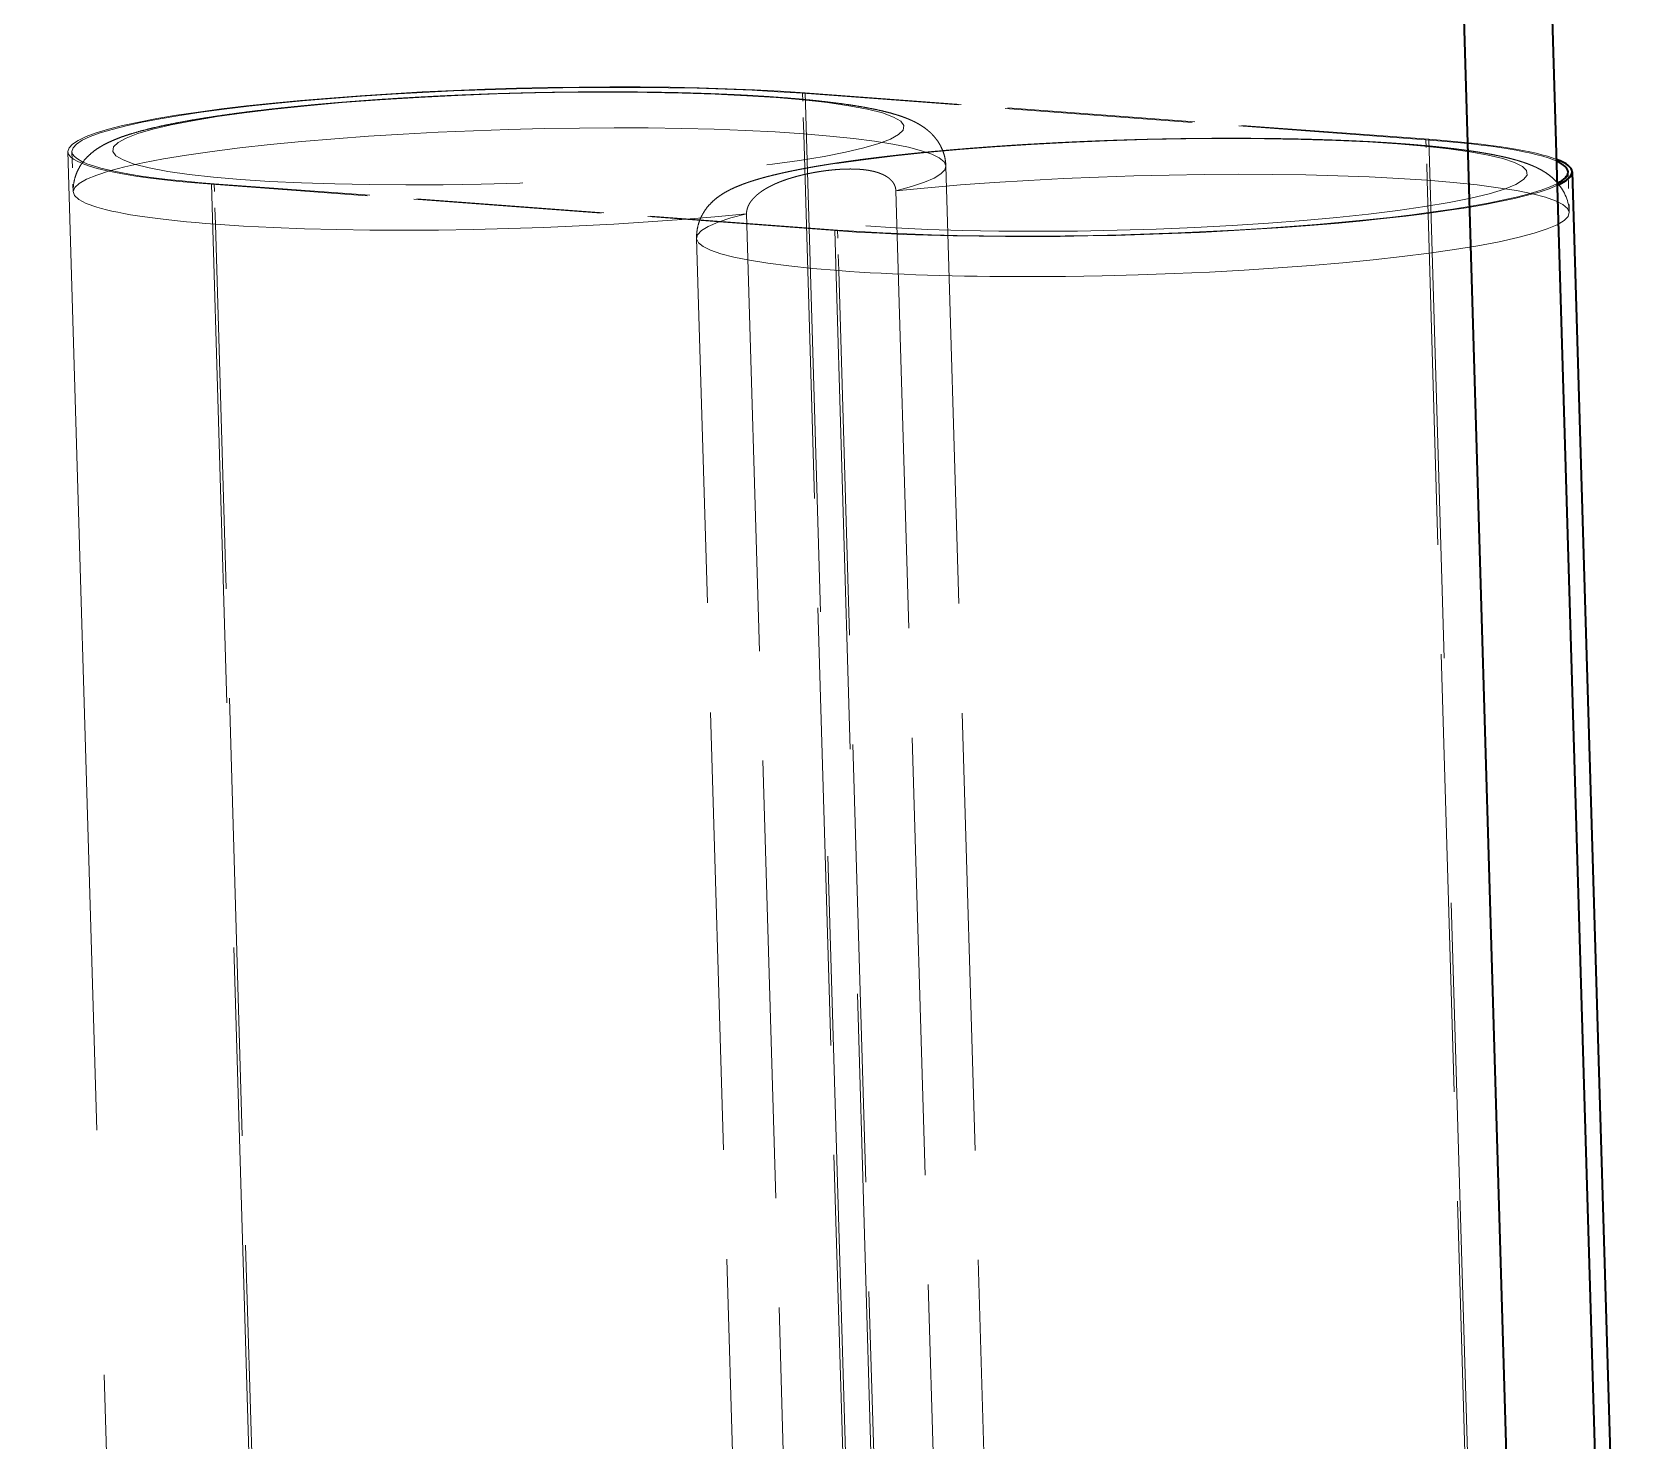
# Model space of a CAD drawing. Extents: x 23 to 417, y 3 to 294.
# Drawn here: x 377.87 to 387.7, y 114.47 to 123.1 of the extents above; entities that cross this region are included whole.
import ezdxf

# ---------------------------------------------------------------- set-up
doc = ezdxf.new("R2010")
doc.units = 0
doc.linetypes.add('DASHED', pattern=[15, 12, -3])
doc.layers.get('0').update_dxf_attribs({"lineweight": 13})

# ---------------------------------------------------------------- blocks, each defined once
blk = doc.blocks.new('BLOCK3535')
at = {"color": 7, "lineweight": 35}
for p, q in [((69.79528294603904, -52.99696835529077), (66.89917676755567, 44.82391701292946)), ((70.873595123726, -52.83130942514593), (67.97748894524264, 44.9895759430743)), ((70.09231708109778, -20.17512061721152), (70.72446208452183, -41.52688747419229))]:
    blk.add_line(p, q, dxfattribs=at)
at = {"color": 7, "linetype": 'DASHED', "lineweight": 13, "ltscale": 0.1915370940083693}
for p, q in [((68.30028849674747, -19.78100213251235), (60.65995870648808, -19.21206091766812)), ((61.0553785529132, -20.89402306942291), (53.41504876265382, -20.32508185457868))]:
    blk.add_line(p, q, dxfattribs=at)
at = {"color": 7, "linetype": 'DASHED', "lineweight": 13, "ltscale": 0.01241925727778751}
for p, q in [((60.67465975307934, -19.70861363527233), (60.65995870648808, -19.21206091766811)), ((68.31498954333873, -20.27755485011656), (68.30028849674747, -19.78100213251235)), ((53.46344706479778, -20.81645773061587), (53.44874601820652, -20.31990501301166))]:
    blk.add_line(p, q, dxfattribs=at)
at = {"color": 7, "linetype": 'DASHED', "lineweight": 13}
for p, q in [((61.32580096546521, -40.55865093308181), (60.69365596204116, -19.20688407610103)), ((68.9661307557246, -41.12759214792604), (68.33398575230055, -19.77582529094527)), ((51.65671743385618, -19.92578652831249), (52.28886243728022, -41.27755338529327)), ((54.04719376607786, -41.67684871155947), (53.41504876265382, -20.32508185457868)), ((61.68752355633686, -42.24578992640375), (61.05537855291282, -20.89402306942298))]:
    blk.add_line(p, q, dxfattribs=at)
at = {"color": 7, "linetype": 'DASHED', "lineweight": 13, "ltscale": 0.1915370940083692}
blk.add_line((68.33398575230055, -19.77582529094527), (60.69365596204117, -19.20688407610103), dxfattribs=at)
at = {"color": 7, "linetype": 'DASHED', "lineweight": 13, "ltscale": 0.4470932620003446}
for p, q in [((61.2038974303646, -37.58451146902366), (60.67465975307935, -19.70861363527232)), ((62.41670891290379, -20.10416756509878), (62.94594659018904, -37.98006539885012)), ((68.84422722062399, -38.15345268386789), (68.31498954333873, -20.27755485011655)), ((59.9745690094379, -20.68752202109941), (60.50380668672315, -38.56341985485075)), ((59.89096503591951, -38.86573169196921), (59.36172735863424, -20.98983385821787)), ((61.63301453234241, -39.26129677921143), (61.10377685505716, -21.3853989454601))]:
    blk.add_line(p, q, dxfattribs=at)
at = {"color": 7, "linetype": 'DASHED', "lineweight": 13, "ltscale": 0.01241999044331303}
blk.add_line((51.70669553504644, -19.92430686569236), (51.72139745575618, -20.42088889688824), dxfattribs=at)
at = {"color": 7, "linetype": 'DASHED', "lineweight": 13, "ltscale": 0.01241898038359635}
blk.add_line((70.04233897990753, -20.17660027983165), (70.05703969783741, -20.67314192654558), dxfattribs=at)
at = {"color": 7, "linetype": 'DASHED', "lineweight": 13, "ltscale": 0.191537094008369}
blk.add_line((61.0890758084659, -20.88884622785589), (53.44874601820653, -20.31990501301166), dxfattribs=at)
at = {"color": 7, "linetype": 'DASHED', "lineweight": 13, "ltscale": 0.4470932620003448}
for p, q in [((61.80386759869862, -20.40649055963301), (62.33310527598387, -38.28238839338436)), ((53.99268474208303, -38.69235556436721), (53.46344706479778, -20.81645773061587))]:
    blk.add_line(p, q, dxfattribs=at)
at = {"color": 7, "lineweight": 35, "ltscale": 0.0001967585978936856}
blk.add_line((69.9159190514921, -20.31378708994064), (69.91076491733094, -20.30783921516044), dxfattribs=at)
at = {"color": 7, "linetype": 'DASHED', "lineweight": 13, "ltscale": 0.01241925727778733}
blk.add_line((61.10377685505716, -21.3853989454601), (61.0890758084659, -20.88884622785589), dxfattribs=at)
at = {"color": 7, "linetype": 'DASHED', "lineweight": 13}
blk.add_arc((69.47914420906817, -20.69313267382177), 0.5783560833900631, 1.981204095133557, 40.97481088619126, dxfattribs=at)
for centre, major_axis, start_param, end_param in [((57.05435180664062, -19.76598358154297), (4.847875595092773, 0.1435272544622421), 3.469098831813193, 9.752284037360527), ((57.05435180664062, -19.76598358154297), (-5.397634983062744, -0.1598035395145417), 3.96909882982618, 6.283185343021199), ((57.05435180664062, -19.76598358154297), (-5.347656726837158, -0.1583238840103149), 3.969098829826181, 6.2831853430212), ((57.06905364990234, -20.26253509521484), (-5.347656726837158, -0.1583238840103149), 3.969098829826194, 6.610691483415978), ((64.6946792602539, -20.33492469787598), (4.847875595092773, 0.1435272544622421), 1.327506176236382, 7.610691381783718), ((57.06905364990234, -20.26253509521484), (-5.347656726837158, -0.1583238840103149), 2.654779322629621, 3.969098829826173), ((64.6946792602539, -20.33492469787598), (-5.347656726837158, -0.1583238840103149), 3.366603343947644, 3.969098829826172), ((64.6946792602539, -20.33492469787598), (-5.397634983062744, -0.1598035395145417), 3.404417623390927, 3.969098829826172), ((57.05435180664062, -19.76598358154297), (-5.397634983062744, -0.1598035395145417), 3.584161321130467e-08, 0.8275061762363815), ((57.05435180664062, -19.76598358154297), (-5.347656726837158, -0.1583238840103149), 3.584161350526985e-08, 0.8275061762363827), ((64.70938110351562, -20.83147621154785), (5.347656726837158, 0.1583238840103149), 0.8275061762363815, 2.141825683432928), ((64.6946792602539, -20.33492469787598), (-5.397634983062744, -0.1598035395145417), 0.8275061762363813, 2.879018462041521), ((64.6946792602539, -20.33492469787598), (-5.347656726837158, -0.1583238840103149), 0.8275061762363788, 2.916463551518436), ((64.70938110351562, -20.83147621154785), (5.347656726837158, 0.1583238840103149), 4.469098829826172, 7.110691483415964), ((57.06905364990234, -20.26253509521484), (-5.347656726837158, -0.1583238840103149), 0.327506176236392, 0.8275061762363894), ((57.06905364990234, -20.26253509521484), (-5.347656726837158, -0.1583238840103149), 0.8275061762363775, 2.141825683432929), ((64.70938110351562, -20.83147621154785), (5.347656726837158, 0.1583238840103149), 2.654779322629622, 3.969098829826172), ((64.70938110351562, -20.83147621154785), (5.347656726837158, 0.1583238840103149), 3.969098829826172, 4.469098829826172)]:
    blk.add_ellipse(centre, major_axis=major_axis, ratio=0.1134773610726188, start_param=start_param, end_param=end_param, dxfattribs=at)
at = {"color": 7, "lineweight": 35}
for major_axis, start_param, end_param in [((-5.397634983062744, -0.1598035395145417), 3.141592689431408, 3.404417623390927), ((-5.347656726837158, -0.1583238840103149), 3.141592689431408, 3.366603343947644), ((-5.347656726837158, -0.1583238840103149), 2.916463551518436, 3.141592689431408), ((-5.397634983062744, -0.1598035395145417), 2.879018462041521, 3.141592689431408)]:
    blk.add_ellipse((64.6946792602539, -20.33492469787598), major_axis=major_axis, ratio=0.1134773610726188, start_param=start_param, end_param=end_param, dxfattribs=at)
at = {"color": 7, "linetype": 'DASHED', "lineweight": 13}
for points, degree, knots in [([(51.72139745575619, -20.4208888968882), (51.7206242482266, -20.39475255775335), (51.72270381551308, -20.34285723303982), (51.73633312212944, -20.26707223990993), (51.7592188184243, -20.19597733530158), (51.78861288350059, -20.13317613569442), (51.8276972363382, -20.06929794494184), (51.8767493470516, -20.00779935898027), (51.936571612234, -19.9501986888104), (51.99614865229064, -19.90390067321626), (52.04825482604887, -19.87004886167837), (52.10122125407909, -19.83969793029392), (52.15626499237818, -19.81177382858804), (52.22166793085963, -19.78275042683615), (52.28901830413399, -19.75619892898995), (52.35886264850254, -19.73144055185477), (52.43170592894314, -19.70799039963681), (52.50790717741079, -19.68553351781108), (52.58787270028985, -19.66382296011657), (52.67174204719554, -19.64273505957045), (52.75962680670497, -19.62217913370609), (52.85158784251594, -19.60209547551055), (52.94768965802498, -19.58243741695448), (53.04791305549939, -19.56318463417409), (53.15223045129876, -19.54432342300035), (53.26059158813854, -19.52584810282796), (53.37294685720143, -19.50775580340852), (53.48920852613195, -19.49005169449991), (53.60928569280779, -19.47274225395913), (53.73307465502459, -19.4558364421747), (53.86047133333733, -19.43934367024005), (53.99135046541387, -19.42327620235234), (54.12558482980897, -19.40764629961041), (54.26303885234887, -19.39246693271082), (54.40357603560829, -19.37775085016001), (54.54704674952063, -19.36351175633722), (54.69329975708247, -19.34976295855855), (54.84217129175808, -19.33651836026152), (54.99351667482131, -19.32378957013999), (55.14715751858566, -19.31159058773077), (55.30294262848165, -19.29993256574561), (55.46067782852163, -19.28882922264253), (55.62020930595747, -19.2782907444101), (55.78134234637231, -19.26832940884301), (55.9439115556939, -19.25895497187618), (56.10772333453433, -19.25017816973772), (56.27260486938248, -19.242007944101), (56.43836276720242, -19.23445359298329), (56.60481712982958, -19.22752311486991), (56.77177610344032, -19.22122432378595), (56.93905519941893, -19.21556408886397), (57.10646445670993, -19.21054877050813), (57.2738155034413, -19.20618402128443), (57.44092126455649, -19.20247475229179), (57.60759074036159, -19.19942531179152), (57.77364123719173, -19.1970391755823), (57.93888019000211, -19.19531933046864), (58.10312992322007, -19.19426787359597), (58.26619641810144, -19.19388638354051), (58.42790981189006, -19.19417562983666), (58.58807603339869, -19.19513575641777), (58.74653329823839, -19.19676633067942), (58.90308626853379, -19.19906600599064), (59.05758585695715, -19.2020333197424), (59.20983717735881, -19.20566544663646), (59.35969369688587, -19.20995985379172), (59.50697801871269, -19.21491258970882), (59.6515504815178, -19.2205203879976), (59.79324971949266, -19.22677868139574), (59.93192819008469, -19.23368288880778), (60.06743998773443, -19.24122798517783), (60.19965365585765, -19.24940931266379), (60.32843857255995, -19.25822202564479), (60.45367320299773, -19.2676616870886), (60.57523810696912, -19.27772388516479), (60.69303763038706, -19.28840631781703), (60.80697637400913, -19.29970738631751), (60.91697327630457, -19.3116277878253), (61.02295109804693, -19.32416986287674), (61.12487701759976, -19.33734340562166), (61.22271748111857, -19.35116210686232), (61.31646566739465, -19.36564845464016), (61.40612601404602, -19.38083341767074), (61.49180676707117, -19.39677661280039), (61.57361183014623, -19.41355610133397), (61.65170914478701, -19.43128826486199), (61.72628581890228, -19.45013033811332), (61.7746476884862, -19.4638134938975), (61.79826042757936, -19.47093100186193)], 3, [0, 0, 0, 0, 0.07831511713014856, 0.1554015155789888, 0.2302497087518475, 0.301755613422107, 0.3628880466610202, 0.4545677290384182, 0.5368637749314704, 0.6114724180048501, 0.6805890615043365, 0.7230945714163044, 0.7945721358698128, 0.8656375253593298, 0.9376833546237021, 1.01170400766154, 1.087908651473762, 1.167230504269149, 1.250007329468613, 1.33647304688323, 1.426656732771111, 1.520766568196481, 1.618849573747043, 1.720924337510221, 1.826927506467286, 1.936870193381567, 2.050693848283973, 2.16833091987734, 2.289671964572312, 2.414645328328554, 2.543141798594694, 2.675048471144271, 2.810227754058753, 2.948563064138312, 3.089915043554992, 3.234142293759545, 3.381087778354343, 3.530606621380096, 3.682519103722379, 3.836725205008356, 3.992978123022013, 4.151179666367759, 4.311100235046424, 4.472614205311068, 4.635500219290512, 4.79961667296804, 4.964753068145341, 5.130750414629341, 5.297405234645892, 5.464547526273075, 5.631982390451223, 5.799528470102829, 5.96699936778946, 6.134205001546684, 6.300967976603961, 6.46709020344252, 6.632406632063483, 6.796710374479966, 6.959848163864319, 7.121606088839006, 7.281849929180444, 7.440354015426767, 7.597001555845796, 7.751557954699855, 7.903936638421433, 8.053883774100353, 8.201310288006404, 8.346037467709216, 8.487925320446822, 8.626820273827642, 8.76258587227489, 8.89508791471435, 9.024217273374019, 9.149841238735036, 9.271854394345844, 9.39015564623602, 9.504686006382082, 9.615343490858987, 9.722073488382282, 9.824832567999671, 9.923658151198692, 10.01850045876787, 10.10940618520934, 10.19645893150117, 10.27994202354646, 10.35991476304079, 10.43669438979829, 10.51067515781104, 10.51067515781104, 10.51067515781104, 10.51067515781104]), ([(62.4167089129038, -20.10416756509878), (62.41606632595877, -20.08244651370539), (62.41227274041039, -20.03930854223525), (62.39929012297377, -19.97614330326867), (62.37968715895177, -19.91609202092698), (62.35603492587835, -19.86370160550053), (62.32912739905862, -19.81639426635102), (62.30013730461044, -19.77425952696174), (62.26745046813257, -19.73455824839622), (62.23377020971496, -19.69962380801881), (62.19979737357349, -19.66902934718331), (62.16591843667985, -19.64217487109755), (62.13239446199022, -19.61852514362938), (62.09923885152294, -19.59751455524696), (62.07172830997447, -19.58172581734426), (62.04508688551742, -19.56745800815537), (62.01916895226505, -19.55444943557466), (61.98828646173936, -19.54014120060231), (61.95737796411345, -19.52686040609618), (61.92630646665327, -19.51442963411172), (61.89493422565882, -19.50270346532926), (61.8631798347765, -19.49158054868429), (61.83093838616581, -19.48096778596573), (61.80921753522031, -19.4742337682403), (61.79826042757934, -19.47093100186192)], 3, [0, 0, 0, 0, 0.06511812881187336, 0.1296766212653985, 0.1930140839126247, 0.2542460943687518, 0.3017880413134789, 0.3561238850444575, 0.4074634606605804, 0.4558944888271255, 0.5015673717624792, 0.5445173396735791, 0.5855133084570977, 0.6245895726302743, 0.6622325942077659, 0.6806422304443639, 0.7152503430659829, 0.7492126834449242, 0.7827362357929186, 0.8161612554726729, 0.849600605212773, 0.8832045770779016, 0.917093071508977, 0.9514244191829065, 0.9514244191829065, 0.9514244191829065, 0.9514244191829065]), ([(59.36172735863425, -20.98983385821786), (59.36080432824818, -20.95870007663577), (59.364101518599, -20.89702731513463), (59.38171251891885, -20.81716686311232), (59.40551190110283, -20.75175949163921), (59.43603605273037, -20.68846897963424), (59.47898253841714, -20.62238293485712), (59.53485861109876, -20.55838566629278), (59.59197104270785, -20.50670140321873), (59.64569920591647, -20.46669882512014), (59.69755085264626, -20.43352827963489), (59.74803672697431, -20.40517227665281), (59.80111197394555, -20.37880226850198), (59.85498755718619, -20.35481167322072), (59.90267042721004, -20.33557979116105), (59.94395373644817, -20.32008039068832), (59.97861334902245, -20.30772469719248), (60.01404127767401, -20.2957037722068), (60.0502911421715, -20.28397166120083), (60.08740774313534, -20.27249123799324), (60.12542854035561, -20.26123241457675), (60.16437242924331, -20.25017418403974), (60.20426366910506, -20.23929647275719), (60.24510926464075, -20.22858614456377), (60.28693822227322, -20.21802610013359), (60.32976459164236, -20.20760486084885), (60.37361193601451, -20.19731021804051), (60.41848808440458, -20.18713489962654), (60.46437631182681, -20.17707785660658), (60.51132491039152, -20.16712427233111), (60.55928384307059, -20.15728146497015), (60.60831173845578, -20.14753435562256), (60.65832683083958, -20.13789629397569), (60.70940799800603, -20.12834973932999), (60.76148365247499, -20.1189059958333), (60.81460823529862, -20.10955340990279), (60.86871907763266, -20.10030138398263), (60.92385953114565, -20.09114110885937), (60.97996863609936, -20.08208140693998), (61.03707944171375, -20.07311574971445), (61.09514139402063, -20.06425097550724), (61.15418456123071, -20.05548157937568), (61.21416242790696, -20.04681364039181), (61.27509341319071, -20.03824376400432), (61.33693511955523, -20.02977723037768), (61.39970079656578, -20.02141162748899), (61.46334826981347, -20.01315200967636), (61.52788549720764, -20.00499681651219), (61.59327555587757, -19.99695022088404), (61.65952503685443, -19.9890109924927), (61.72659868424567, -19.98118296989303), (61.79449675917125, -19.97346577495199), (61.86318604152521, -19.96586285511216), (61.93266407724016, -19.95837419058614), (62.00289739295629, -19.95100311019512), (62.07388052979859, -19.94374992396432), (62.14558285498712, -19.93661751401587), (62.21799819871949, -19.92960628072847), (62.29109243378435, -19.922719317672), (62.36485593131116, -19.91595731761001), (62.43926787555763, -19.90932200171338), (62.51432071388516, -19.9028139467804), (62.58997789483779, -19.89643622837374), (62.66621829424278, -19.8901904474892), (62.7430206322415, -19.88407816883581), (62.82037801598302, -19.87809985725112), (62.89825758568317, -19.87225798243362), (62.9766374903289, -19.86655405853653), (63.05549574351548, -19.8609895590199), (63.13482044337994, -19.85556526251274), (63.21458049745917, -19.85028324199881), (63.29475348935361, -19.84514488729821), (63.37531689063185, -19.8401515479329), (63.456255971486, -19.83530409065403), (63.5375418786121, -19.83060420543099), (63.61915169132091, -19.82605315417323), (63.70106240029114, -19.82165215516375), (63.7832561335881, -19.81740213664488), (63.86570532683778, -19.81330449725549), (63.94838672428436, -19.80936034876195), (64.03127700663495, -19.80557075958665), (64.11435638041108, -19.80193661327795), (64.19759886869107, -19.79845903026741), (64.28098094234105, -19.79513897037901), (64.36447903379197, -19.79197734743668), (64.44807129351153, -19.78897497784159), (64.53173305831562, -19.78613274099388), (64.61544069839854, -19.78345143231924), (64.69917057133036, -19.78093180172536), (64.782899322155, -19.77857455026319), (64.8666037242369, -19.77638033461363), (64.95026010946313, -19.77434978505666), (65.0338448228468, -19.77248348418358), (65.11733304824787, -19.77078199363793), (65.20070329420098, -19.76924576386027), (65.28393202808869, -19.76787525551324), (65.36699575601492, -19.76667088247537), (65.44986818018675, -19.76563304340037), (65.53252948982175, -19.76476200845502), (65.61495635030326, -19.76405806932653), (65.6971254896356, -19.76352146790459), (65.77900721972637, -19.76315242477259), (65.8334966811148, -19.76301789892885), (65.86068876242945, -19.76297876446947)], 3, [0, 0, 0, 0, 0.09323061973921283, 0.1845979444680341, 0.2441685294065196, 0.3017035888022302, 0.3950872081945032, 0.4796095558907852, 0.5558913168620313, 0.6257364135618964, 0.6803170034893784, 0.7404564692436382, 0.7993553958569684, 0.8580514498864137, 0.9173398953438991, 0.9535722552575793, 0.9903369232743126, 1.027723170990646, 1.06580362186788, 1.104636758950694, 1.144274748714289, 1.184759247463853, 1.226084782199841, 1.268315862643243, 1.311436738000642, 1.35550714565675, 1.400542549622185, 1.446554272601652, 1.493551713109464, 1.541473508304379, 1.590529608414295, 1.640426392667127, 1.691434820900538, 1.743334575468885, 1.796322378282854, 1.850209160985152, 1.905158584166461, 1.961010079340802, 2.017897031511551, 2.075665464875545, 2.13444035436089, 2.194100872995222, 2.254737548734115, 2.31624281561834, 2.378692562461048, 2.44199287377164, 2.50620458583772, 2.571235690543841, 2.637143865527012, 2.703854105761447, 2.771405855920552, 2.839730246804266, 2.908859494526788, 2.978731870908282, 3.049371321779514, 3.120716399758756, 3.192789848269411, 3.265539641863571, 3.33897804822954, 3.413043501720173, 3.487757779670499, 3.563099404878378, 3.639046710470782, 3.715534119637178, 3.792586612362091, 3.870182032322227, 3.948298060120436, 4.026881516135694, 4.105943367478591, 4.185460873936799, 4.265411159108645, 4.345747467266382, 4.426473146322631, 4.50756497390248, 4.588999618567919, 4.670737970968293, 4.752774637472902, 4.83508601536095, 4.917648420297335, 5.00042733682796, 5.083412105560136, 5.166578849177329, 5.249903636378876, 5.333357237549021, 5.416923126879104, 5.500577258420643, 5.584295560080314, 5.668053060722129, 5.751828819161286, 5.835598728436384, 5.919338683313212, 6.003028131484009, 6.086641645274418, 6.170155164375445, 6.253544658119887, 6.336794681283621, 6.419875055130108, 6.50276187314943, 6.585431286248833, 6.667872587611296, 6.750051306048716, 6.831943795819824, 6.913520095456505, 6.913520095456505, 6.913520095456505, 6.913520095456505]), ([(69.91076491733095, -20.30783921516044), (69.89582164840849, -20.29082093158175), (69.86331007945662, -20.25769592108212), (69.81136721825322, -20.21409132145191), (69.7569473160751, -20.17657406750064), (69.70840516675536, -20.1483246261512), (69.66609941791455, -20.12650759988416), (69.63107953092896, -20.11015178368559), (69.59737560529815, -20.09563868333347), (69.56416783444269, -20.08240064546123), (69.5307047751827, -20.06998624163986), (69.49679328154456, -20.05824160308819), (69.46233326419032, -20.04706536252911), (69.4272374305779, -20.0363778534879), (69.39142191836413, -20.0261125207802), (69.35488830185321, -20.01623672612751), (69.31759197764596, -20.00670809907414), (69.27949899725175, -19.99749386546527), (69.24050788796367, -19.98855062295014), (69.2005811856661, -19.97985537717162), (69.15969238176682, -19.97139036958571), (69.11782028338985, -19.96314120769953), (69.07494484661883, -19.9550955251995), (69.0310708169196, -19.94724703727016), (68.98618962518154, -19.93958758022521), (68.94031571246435, -19.93211388098333), (68.89339467559995, -19.92481212784926), (68.84544547913714, -19.91768176673169), (68.79642853367882, -19.91071351633358), (68.74639549138399, -19.90391218247268), (68.69530748734752, -19.89726959438602), (68.64321284591065, -19.8907900767676), (68.59008301971593, -19.88446771542974), (68.53595791610746, -19.87830560938461), (68.4808071853618, -19.8722985351077), (68.42466806425017, -19.86644932905921), (68.36752313583577, -19.86075482717944), (68.3094082993924, -19.85521761273222), (68.25031003682562, -19.84983533086419), (68.19026660985976, -19.84461064978697), (68.12926968964487, -19.83954193732914), (68.06735288355766, -19.83463127432295), (68.00450737310395, -19.82987725220676), (67.94076555940923, -19.82528177075155), (67.87612567874706, -19.82084413549489), (67.81061916431857, -19.81656603875366), (67.74424653673225, -19.81244704920911), (67.67704055297907, -19.80848880614447), (67.60900485426981, -19.8046911150284), (67.54016945445062, -19.80105530077606), (67.47053794786089, -19.79758122422707), (67.4001398355729, -19.79427007783665), (67.32898296048818, -19.79112195846536), (67.25709616935205, -19.78813790099323), (67.18448877687928, -19.78531806361944), (67.11119451593, -19.78266353772817), (67.03722473113854, -19.78017449409898), (66.96259946340993, -19.77785140540551), (66.88732584212678, -19.77569437969456), (66.81143865227135, -19.77370431862232), (66.73496011400468, -19.77188162885761), (66.65791171534488, -19.77022664242888), (66.58030152532979, -19.76873944117796), (66.5021626152344, -19.76742058450225), (66.42351748074094, -19.76627031682678), (66.34438831842135, -19.76528882651861), (66.26478651788813, -19.76447618653622), (66.18474282263347, -19.763832655815), (66.10428008071231, -19.76335832364452), (66.02342110362846, -19.76305322949133), (65.94217900243453, -19.76291737428196), (65.88789254695425, -19.76293961303211), (65.86068876242945, -19.76297876446947)], 3, [0, 0, 0, 0, 0.06788981051386846, 0.1390430932313046, 0.2031063112638316, 0.2659528272092971, 0.3074019252015507, 0.3458727122654908, 0.3818812296154308, 0.4174758177732379, 0.4531081123558669, 0.4889469896807024, 0.5251311013003859, 0.5617829337829082, 0.5990027436370108, 0.6368992501565942, 0.6753136600197399, 0.7144822240371129, 0.7544709170759889, 0.7953218561001163, 0.8370675905122935, 0.8797363905355912, 0.9233508299194613, 0.9679373301804763, 1.013446375461475, 1.059939719842855, 1.10737226502091, 1.155902577403286, 1.205368058801642, 1.255900613142043, 1.307381287313892, 1.359921340844291, 1.413388005091134, 1.467894605891169, 1.52334491694154, 1.579818118488601, 1.637223062409202, 1.695628229061842, 1.754951696020295, 1.815251108585347, 1.87643869062707, 1.938572721208764, 2.001584387250604, 2.065513482913821, 2.130294099952342, 2.195960099486786, 2.262451317293647, 2.329794703442898, 2.397927116714865, 2.466875829237101, 2.536588461210963, 2.607081179543573, 2.678303364680134, 2.750267632355452, 2.822927015783998, 2.896289496777906, 2.970294331842271, 3.044961728372177, 3.12027351831034, 3.196207667485377, 3.272701344890953, 3.349774068440679, 3.427405970688382, 3.505574453399016, 3.584223985630111, 3.663366411952256, 3.742980007846906, 3.823041641581101, 3.903505072322348, 3.98437224425106, 4.065620121765133, 4.147231530093161, 4.147231530093161, 4.147231530093161, 4.147231530093161]), ([(59.97456900943756, -20.68752202109938), (59.97424385114415, -20.67653924968637), (59.97375780612489, -20.66554129167391), (59.97606703548071, -20.65417655330856), (59.98183422770893, -20.62341632040922), (59.99282969863593, -20.59429723423011), (60.00167336631701, -20.57640903891861), (60.02924987953996, -20.52996568054477), (60.06403777436081, -20.49070565302446), (60.08779315950437, -20.46800896689984), (60.14851675490542, -20.41730105105984), (60.21316939231541, -20.37698212255832), (60.25264842129938, -20.35532592694685), (60.3705462083173, -20.29791645661242), (60.49140818821653, -20.25599527976217), (60.57117150412014, -20.23264878244312), (60.7309462482856, -20.19308280228466), (60.89255108687346, -20.16575462038019), (60.97246997717728, -20.15501263535322), (61.09311410854602, -20.1430586953176), (61.21408818190976, -20.13917385537795), (61.25436841328842, -20.13886903979098), (61.33503009383745, -20.14054094954938), (61.41506844951775, -20.14766141919135), (61.45488002060225, -20.15282173654536), (61.52109550556399, -20.16461747584789), (61.58634742737394, -20.18373531876686), (61.61231904279708, -20.19282272123064), (61.66667240765126, -20.21566259824754), (61.71765766519655, -20.24845894322534), (61.74287301343276, -20.26914709276785), (61.77191860530645, -20.30158408101674), (61.79104597097251, -20.34373671040445), (61.79460753927614, -20.35302998514449), (61.79928989182913, -20.36897846777607), (61.80229350755901, -20.38569205071778), (61.80334589129806, -20.39258206934599), (61.80366172389023, -20.39953678971968), (61.80386759869841, -20.40649055963296)], 5, [0, 0, 0, 0, 0, 0, 0.09556814030372394, 0.09556814030372394, 0.09556814030372394, 0.2703277735991825, 0.2703277735991825, 0.2703277735991825, 0.583658883348042, 0.583658883348042, 0.583658883348042, 1.044008087763344, 1.044008087763344, 1.044008087763344, 1.940764107037197, 1.940764107037197, 1.940764107037197, 2.830000737314077, 2.830000737314077, 2.830000737314077, 3.273130689671042, 3.273130689671042, 3.273130689671042, 3.71649605355404, 3.71649605355404, 3.71649605355404, 4.012918811306278, 4.012918811306278, 4.012918811306278, 4.349466261810488, 4.349466261810488, 4.349466261810488, 4.438805674396201, 4.438805674396201, 4.438805674396201, 4.499314887756044, 4.499314887756044, 4.499314887756044, 4.499314887756044, 4.499314887756044, 4.499314887756044])]:
    blk.add_open_spline(points, degree=degree, knots=knots, dxfattribs=at)

msp = doc.modelspace()

# ---------------------------------------------------------------- block references
at = {"lineweight": 0, "xscale": 0.5, "yscale": 0.5, "zscale": 0.5}
msp.add_blockref('BLOCK3535', (352.2651613420396, 132.3302548485801), dxfattribs=at)

doc.saveas('drawing.dxf')
